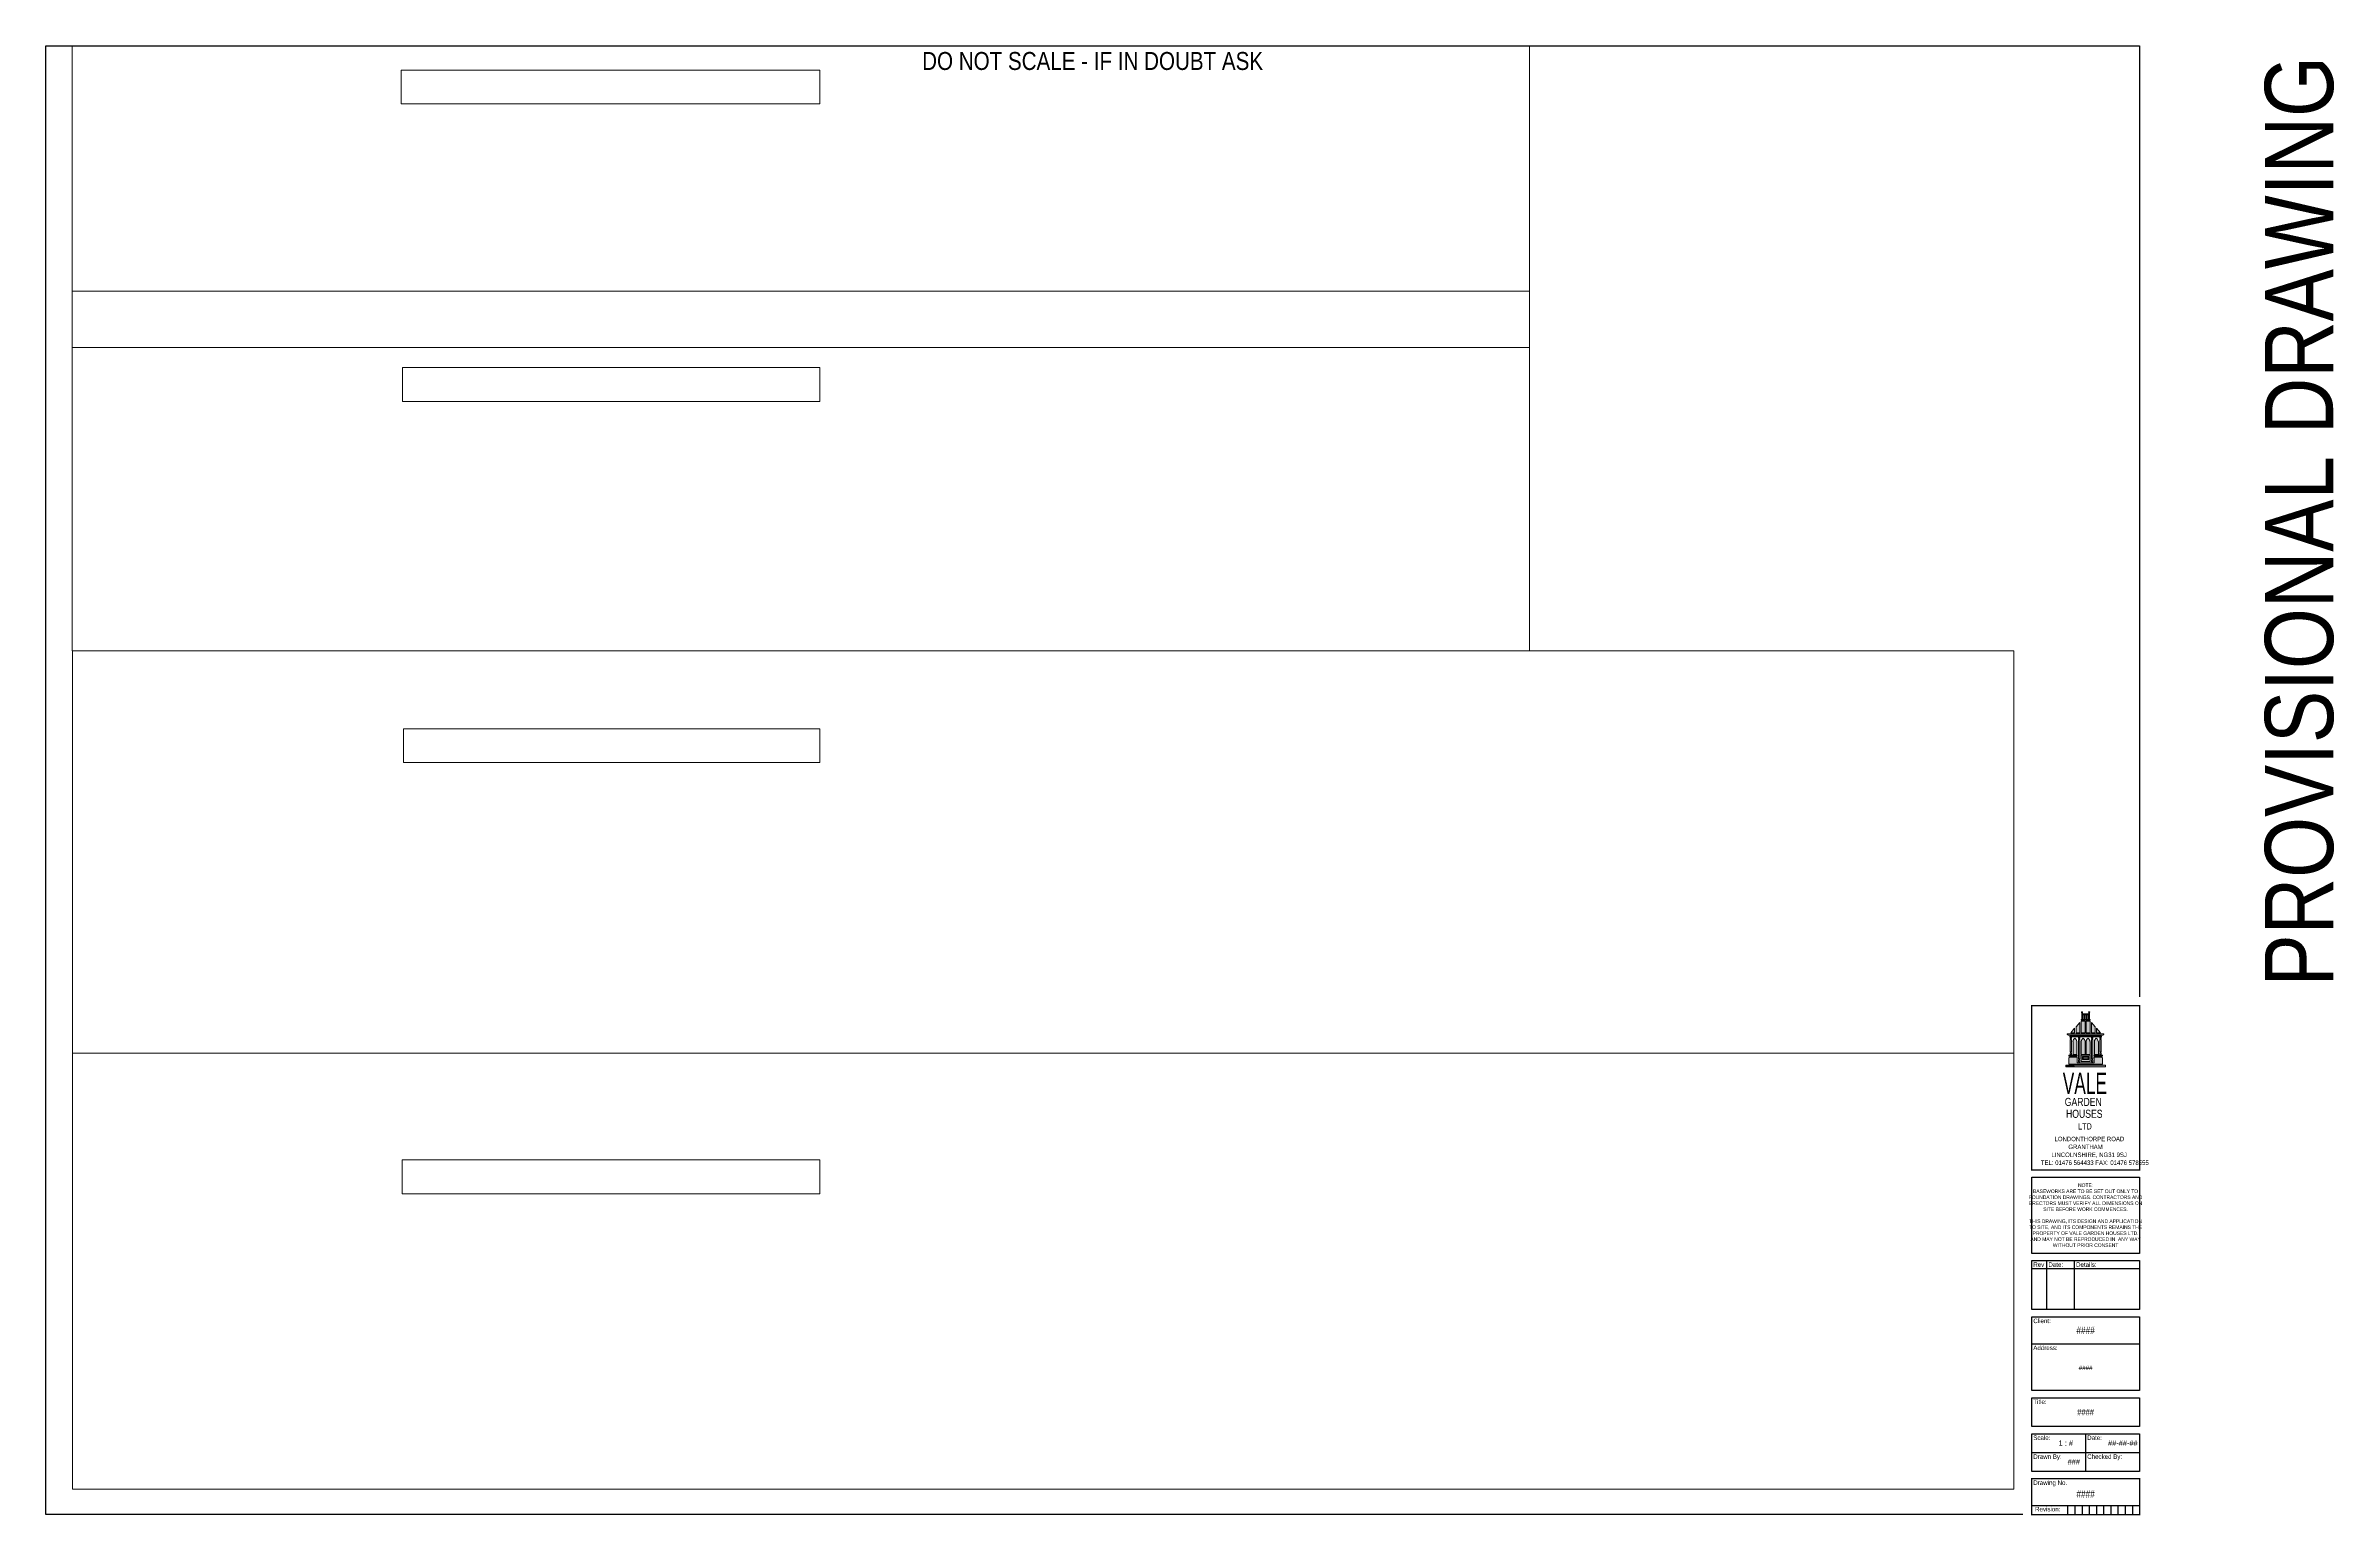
# Paper-space layout 'A0 BIG COLUMNS' of a CAD drawing. Header units: millimetres. Extents: x 9 to 1282, y 8 to 826.
import ezdxf
from ezdxf.enums import TextEntityAlignment as Align

# ---------------------------------------------------------------- set-up
doc = ezdxf.new("R2010")
doc.units = ezdxf.units.MM
doc.header["$LTSCALE"] = 10
doc.layers.add('01 - Title Block', color=7, linetype='Continuous')
doc.layers.add('MView', color=7, linetype='Continuous', plot=False)
doc.styles.add('1-1.5', font='romans.shx', dxfattribs={"height": 3})
doc.styles.add('Title1', font='ARIALN.TTF', dxfattribs={"height": 3})
doc.styles.add('Title2', font='BASKVILL.TTF', dxfattribs={"width": 0.8, "height": 3})

psp = doc.layouts.new('A0 BIG COLUMNS')

# ---------------------------------------------------------------- hatches: boundary and pattern name
at = {"layer": '01 - Title Block'}
h = psp.add_hatch(color=252, dxfattribs=at)
h.paths.add_polyline_path([(1137.5, 279.3), (1135.4, 276.8), (1137.5, 276.8)])
h.paths.add_polyline_path([(1140.4, 282.5), (1138.3, 280.1), (1138.3, 276.8), (1140.4, 276.8)])
h.paths.add_polyline_path([(1143.3, 283.3), (1141.1, 283.3), (1141.1, 276.8), (1143.3, 276.8)])
h.paths.add_polyline_path([(1146.1, 283.3), (1143.9, 283.3), (1143.9, 276.8), (1146.1, 276.8)])
h.paths.add_polyline_path([(1146.8, 276.8), (1149, 276.8), (1149, 280.1), (1146.8, 282.5)])
h.paths.add_polyline_path([(1151.9, 276.8), (1149.7, 279.3), (1149.7, 276.8)])
h.paths.add_polyline_path([(1153.3, 275.4), (1153.3, 275.7), (1153.6, 275.7, -0.414214), (1153.8, 276), (1153.8, 276.2), (1133.4, 276.2), (1133.4, 276, -0.414214), (1133.7, 275.7), (1133.9, 275.7), (1133.9, 275.4)])
h.paths.add_polyline_path([(1134.8, 275), (1134.8, 274.6), (1152.5, 274.6), (1152.5, 275)])
h.paths.add_polyline_path([(1150.7, 272, 0.197038), (1149.6, 273.8, 0.197038), (1148.5, 272), (1148.5, 264.8), (1150.7, 264.8)])
h.paths.add_polyline_path([(1151.6, 274.2), (1151.6, 273.6), (1152.3, 273.6), (1152.3, 274.2)])
h.paths.add_polyline_path([(1151.6, 266.2), (1152.3, 266.2), (1152.3, 273.1), (1151.6, 273.1)])
h.paths.add_polyline_path([(1151.6, 264.8), (1152.3, 264.8), (1152.3, 265.7), (1151.6, 265.7)])
h.paths.add_polyline_path([(1148.3, 264.3), (1148.3, 263.8), (1153, 263.8), (1153, 264.3)])
h.paths.add_polyline_path([(1148.3, 263.3), (1148.3, 260.1), (1139, 260.1), (1139, 263.3), (1134.8, 263.3), (1134.3, 262.8), (1134.3, 259.4), (1153, 259.4), (1153, 262.8), (1152.4, 263.3)])
h.paths.add_polyline_path([(1146.9, 261.8), (1146.9, 260.7), (1147.6, 260.7), (1147.6, 261.8)], flags=17)
h.paths.add_polyline_path([(1147.6, 273.1), (1146.9, 273.1), (1146.9, 262.4), (1147.6, 262.4)])
h.paths.add_polyline_path([(1146.1, 260.8), (1146.1, 264.3), (1141.2, 264.3), (1141.2, 260.8)])
h.paths.add_polyline_path([(1141.8, 261.9), (1141.8, 263.7), (1145.4, 263.7), (1145.4, 261.9)], flags=16)
h.paths.add_polyline_path([(1145, 262.4), (1145, 263.3), (1142.3, 263.3), (1142.3, 262.4)], flags=17)
h.paths.add_polyline_path([(1140.4, 261.8), (1139.6, 261.8), (1139.6, 260.7), (1140.4, 260.7)], flags=17)
h.paths.add_polyline_path([(1139.6, 262.4), (1140.4, 262.4), (1140.4, 273.1), (1139.6, 273.1)])
h.paths.add_polyline_path([(1139, 263.8), (1139, 264.3), (1134.3, 264.3), (1134.3, 263.8)])
h.paths.add_polyline_path([(1136.6, 264.8), (1138.7, 264.8), (1138.7, 272, 0.197038), (1137.7, 273.8, 0.197038), (1136.6, 272)])
h.paths.add_polyline_path([(1135.7, 265.7), (1135, 265.7), (1135, 264.8), (1135.7, 264.8)])
h.paths.add_polyline_path([(1135, 266.2), (1135.7, 266.2), (1135.7, 273.1), (1135, 273.1)])
h.paths.add_polyline_path([(1135, 273.6), (1135.7, 273.6), (1135.7, 274.2), (1135, 274.2)])
h.paths.add_polyline_path([(1139.6, 274.2), (1139.6, 273.6), (1140.4, 273.6), (1140.4, 274.2)])
h.paths.add_polyline_path([(1142.3, 273.8, 0.197038), (1141.2, 272), (1141.2, 264.8), (1143.3, 264.8), (1143.3, 272, 0.197038)])
h.paths.add_polyline_path([(1143.9, 272), (1143.9, 264.8), (1146.1, 264.8), (1146.1, 272, 0.197038), (1145, 273.8, 0.197038)])
h.paths.add_polyline_path([(1146.9, 273.6), (1147.6, 273.6), (1147.6, 274.2), (1146.9, 274.2)])
h = psp.add_hatch(color=252, dxfattribs=at)
h.paths.add_polyline_path([(1141.5, 284.2), (1141.2, 284.2), (1141.2, 283.8), (1146.1, 283.8), (1146.1, 284.2), (1145.8, 284.2), (1145.8, 287.7), (1145.4, 287.7), (1145.4, 287.4), (1141.8, 287.4), (1141.8, 287.7), (1141.5, 287.7)])
h.paths.add_polyline_path([(1142.5, 287, -0.155351), (1142.8, 286.3), (1142.8, 284.2), (1142.1, 284.2), (1142.1, 286.3, -0.155351)], flags=16)
h.paths.add_polyline_path([(1143.2, 286.3, -0.155351), (1143.6, 287, -0.155351), (1144, 286.3), (1144, 284.2), (1143.2, 284.2)], flags=16)
h.paths.add_polyline_path([(1144.4, 286.3, -0.155351), (1144.8, 287, -0.155351), (1145.2, 286.3), (1145.2, 284.2), (1144.4, 284.2)], flags=16)
h = psp.add_hatch(color=252, dxfattribs=at)
h.paths.add_polyline_path([(1141.9, 288.2, 1), (1141.3, 288.2, 1)])
h.paths.add_polyline_path([(1145.9, 288.2, 1), (1145.3, 288.2, 1)])
psp.add_hatch(color=252, dxfattribs=at).paths.add_polyline_path([(1154.6, 257.9), (1154.6, 258.7), (1132.6, 258.7), (1132.6, 257.9)])

# ---------------------------------------------------------------- linework, layer by layer
at = {"layer": '01 - Title Block', "color": 252, "lineweight": 0}
for p, q in [((1140.4, 282.5), (1138.3, 280.1)), ((1141.8, 287.4), (1145.4, 287.4)), ((1142.1, 286.3), (1142.1, 284.2)), ((1142.1, 284.2), (1142.8, 284.2)), ((1142.8, 284.2), (1142.8, 286.3)), ((1143.2, 286.3), (1143.2, 284.2)), ((1143.2, 284.2), (1144, 284.2)), ((1144, 284.2), (1144, 286.3)), ((1144.4, 286.3), (1144.4, 284.2)), ((1144.4, 284.2), (1145.2, 284.2)), ((1145.2, 284.2), (1145.2, 286.3)), ((1146.8, 282.5), (1149, 280.1)), ((1133.4, 276.2), (1153.8, 276.2)), ((1133.4, 276.2), (1133.4, 276)), ((1133.7, 275.7), (1133.9, 275.7)), ((1133.9, 275.7), (1133.9, 275.4)), ((1153.3, 275.4), (1133.9, 275.4)), ((1137.5, 279.3), (1135.4, 276.8)), ((1136.6, 264.8), (1136.6, 272)), ((1138.7, 272), (1138.7, 264.8)), ((1141.2, 264.8), (1141.2, 272)), ((1143.3, 272), (1143.3, 264.8)), ((1143.9, 272), (1143.9, 264.8)), ((1146.1, 264.8), (1146.1, 272)), ((1148.5, 272), (1148.5, 264.8)), ((1149.7, 279.3), (1151.9, 276.8)), ((1150.7, 264.8), (1150.7, 272)), ((1153.6, 275.7), (1153.3, 275.7)), ((1153.3, 275.7), (1153.3, 275.4)), ((1153.8, 276.2), (1153.8, 276)), ((1134.8, 263.3), (1134.3, 262.8)), ((1134.3, 262.8), (1134.3, 259.4)), ((1134.3, 259.4), (1153, 259.4)), ((1139, 263.3), (1134.8, 263.3)), ((1138.7, 264.8), (1136.6, 264.8)), ((1139, 260.1), (1139, 263.3)), ((1148.3, 260.1), (1139, 260.1)), ((1143.3, 264.8), (1141.2, 264.8)), ((1143.9, 264.8), (1146.1, 264.8)), ((1152.4, 263.3), (1148.3, 263.3)), ((1148.3, 263.3), (1148.3, 260.1)), ((1148.5, 264.8), (1150.7, 264.8)), ((1153, 262.8), (1152.4, 263.3)), ((1153, 259.4), (1153, 262.8))]:
    psp.add_line(p, q, dxfattribs=at)
at = {"layer": '01 - Title Block', "color": 1}
for p, q in [((1113.6, 145.6), (1173.6, 145.6)), ((1121.9, 150.1), (1121.9, 122.8)), ((1137.3, 150.1), (1137.3, 122.8)), ((1113.6, 103.8), (1173.6, 103.8)), ((1143.6, 53.8), (1143.6, 32.8)), ((1113.6, 43.3), (1173.6, 43.3)), ((1113.6, 13.8), (1173.6, 13.8)), ((1133.6, 13.8), (1133.6, 8.8)), ((1137.6, 13.8), (1137.6, 8.8)), ((1141.6, 13.8), (1141.6, 8.8)), ((1145.6, 13.8), (1145.6, 8.8)), ((1149.6, 13.8), (1149.6, 8.8)), ((1153.6, 13.8), (1153.6, 8.8)), ((1157.6, 13.8), (1157.6, 8.8)), ((1161.6, 13.8), (1161.6, 8.8)), ((1165.6, 13.8), (1165.6, 8.8)), ((1169.6, 13.8), (1169.6, 8.8))]:
    psp.add_line(p, q, dxfattribs=at)
at = {"layer": '01 - Title Block'}
for p in [(1173.6, 13.8), (1113.6, 8.8)]:
    psp.add_line(p, (1173.6, 8.8), dxfattribs=at)
at = {"layer": '01 - Title Block', "color": 1}
psp.add_lwpolyline([(1108.6, 8.8), (8.8, 8.8), (8.8, 825.8), (1173.6, 825.8), (1173.6, 296.8)], dxfattribs=at)
at = {"layer": '01 - Title Block', "const_width": 0.75}
for points in [[(1113.6, 200.4), (1173.6, 200.4), (1173.6, 291.8), (1113.6, 291.8)], [(1113.6, 8.8), (1173.6, 8.8), (1173.6, 28.8), (1113.6, 28.8)]]:
    psp.add_lwpolyline(points, close=True, dxfattribs=at)
at = {"layer": '01 - Title Block', "color": 252, "lineweight": 0}
for points in [[(1138.3, 280.1), (1138.3, 276.8), (1140.4, 276.8), (1140.4, 282.5)], [(1141.5, 284.2), (1141.2, 284.2), (1141.2, 283.8), (1146.1, 283.8), (1146.1, 284.2), (1145.8, 284.2)], [(1141.8, 287.4), (1141.8, 287.7), (1141.5, 287.7), (1141.5, 284.2)], [(1141.5, 283.8), (1141.8, 283.8)], [(1145.8, 284.2), (1145.8, 287.7), (1145.4, 287.7), (1145.4, 287.4)], [(1145.4, 283.8), (1145.8, 283.8)], [(1149, 280.1), (1149, 276.8), (1146.8, 276.8), (1146.8, 282.5)], [(1135.4, 276.8), (1137.5, 276.8), (1137.5, 279.3)], [(1151.9, 276.8), (1149.7, 276.8), (1149.7, 279.3)]]:
    psp.add_lwpolyline(points, dxfattribs=at)
for points in [[(1141.1, 276.8), (1143.3, 276.8), (1143.3, 283.3), (1141.1, 283.3)], [(1146.1, 276.8), (1143.9, 276.8), (1143.9, 283.3), (1146.1, 283.3)], [(1134.8, 274.6), (1152.5, 274.6), (1152.5, 275), (1134.8, 275)], [(1135.7, 273.6), (1135, 273.6), (1135, 274.2), (1135.7, 274.2)], [(1135.7, 266.2), (1135, 266.2), (1135, 273.1), (1135.7, 273.1)], [(1140.4, 273.6), (1139.6, 273.6), (1139.6, 274.2), (1140.4, 274.2)], [(1140.4, 262.4), (1139.6, 262.4), (1139.6, 273.1), (1140.4, 273.1)], [(1146.9, 273.6), (1147.6, 273.6), (1147.6, 274.2), (1146.9, 274.2)], [(1146.9, 262.4), (1147.6, 262.4), (1147.6, 273.1), (1146.9, 273.1)], [(1151.6, 273.6), (1152.3, 273.6), (1152.3, 274.2), (1151.6, 274.2)], [(1151.6, 266.2), (1152.3, 266.2), (1152.3, 273.1), (1151.6, 273.1)], [(1132.6, 257.9), (1154.6, 257.9), (1154.6, 258.7), (1132.6, 258.7)], [(1139, 263.8), (1134.3, 263.8), (1134.3, 264.3), (1139, 264.3)], [(1135.7, 264.8), (1135, 264.8), (1135, 265.7), (1135.7, 265.7)], [(1140.4, 260.7), (1139.6, 260.7), (1139.6, 261.8), (1140.4, 261.8)], [(1146.1, 260.8), (1141.2, 260.8), (1141.2, 264.3), (1146.1, 264.3)], [(1145.4, 261.9), (1141.8, 261.9), (1141.8, 263.7), (1145.4, 263.7)], [(1145, 262.4), (1142.3, 262.4), (1142.3, 263.3), (1145, 263.3)], [(1146.9, 260.7), (1147.6, 260.7), (1147.6, 261.8), (1146.9, 261.8)], [(1148.3, 263.8), (1153, 263.8), (1153, 264.3), (1148.3, 264.3)], [(1151.6, 264.8), (1152.3, 264.8), (1152.3, 265.7), (1151.6, 265.7)]]:
    psp.add_lwpolyline(points, close=True, dxfattribs=at)
at = {"layer": '01 - Title Block'}
for points in [[(1113.6, 196.4), (1173.6, 196.4), (1173.6, 154.1), (1113.6, 154.1)], [(1113.6, 150.1), (1173.6, 150.1), (1173.6, 122.8), (1113.6, 122.8)], [(1113.6, 118.8), (1173.6, 118.8), (1173.6, 77.8), (1113.6, 77.8)], [(1113.6, 73.8), (1173.6, 73.8), (1173.6, 57.8), (1113.6, 57.8)], [(1113.6, 53.8), (1173.6, 53.8), (1173.6, 32.8), (1113.6, 32.8)]]:
    psp.add_lwpolyline(points, close=True, dxfattribs=at)
at = {"layer": '01 - Title Block', "color": 252, "lineweight": 0}
for centre in [(1141.6, 288.2), (1145.6, 288.2)]:
    psp.add_circle(centre, 0.295, dxfattribs=at)
for centre, radius, start, end in [((1143.3, 286.1), 1.21, 131.7592, 167.0806), ((1141.7, 286.1), 1.21, 12.9194, 48.2408), ((1144.4, 286.1), 1.21, 131.7592, 167.0806), ((1142.8, 286.1), 1.21, 12.9194, 48.2408), ((1145.6, 286.1), 1.21, 131.7592, 167.0806), ((1144, 286.1), 1.21, 12.9194, 48.2408), ((1133.4, 275.7), 0.288, 0, 90), ((1139.4, 271.6), 2.85, 127.7251, 172.3117), ((1135.9, 271.6), 2.85, 7.6883, 52.2749), ((1144, 271.6), 2.85, 127.7251, 172.3117), ((1140.5, 271.6), 2.85, 7.6883, 52.2749), ((1146.7, 271.6), 2.85, 127.7251, 172.3117), ((1143.2, 271.6), 2.85, 7.6883, 52.2749), ((1151.3, 271.6), 2.85, 127.7251, 172.3117), ((1147.8, 271.6), 2.85, 7.6883, 52.2749), ((1153.8, 275.7), 0.288, 90, 180)]:
    psp.add_arc(centre, radius, start, end, dxfattribs=at)

# ---------------------------------------------------------------- texts
at = {"layer": '01 - Title Block', "style": 'Title2', "width": 0.6}
psp.add_text('VALE', height=12, dxfattribs=at).set_placement((1143.2, 254.7), align=Align.TOP_CENTER)
at = {"layer": '01 - Title Block', "style": 'Title2', "width": 0.8}
for s, height, p in [('GARDEN', 4.5, (1132, 236.1)), ('HOUSES', 4.5, (1132.7, 229.5)), ('LONDONTHORPE ROAD', 2.5, (1126.3, 216.5)), ('LTD', 3.5, (1139.4, 223)), ('TEL: 01476 564433 FAX: 01476 578555', 2.5, (1118.7, 203.3)), ('LINCOLNSHIRE, NG31 9SJ', 2.5, (1124.6, 207.7)), ('GRANTHAM', 2.5, (1134, 212.1))]:
    psp.add_text(s, height=height, dxfattribs=at).set_placement(p)
at = {"layer": '01 - Title Block', "style": 'Title1'}
for s, p in [('Rev', (1114.5, 146.6)), ('Date:', (1122.9, 146.6)), ('Details:', (1138.3, 146.6)), ('Client:', (1114.5, 115.3)), ('Address:', (1114.5, 100.3)), ('Title:', (1114.5, 70.3)), ('Scale:', (1114.5, 50.3)), ('Date:', (1144.5, 50.3)), ('Drawn By:', (1114.5, 39.8)), ('Checked By:', (1144.5, 39.8)), ('Drawing No.', (1114.5, 25.3)), ('Revision:', (1115.5, 10.6))]:
    psp.add_text(s, height=2.5, dxfattribs=at).set_placement(p)
for s, p in [('1 : #', (1128.6, 48.6)), ('###', (1133.6, 38.1)), ('##-##-##', (1156.1, 48.6))]:
    psp.add_text(s, height=3, dxfattribs=at).set_placement(p, align=Align.MIDDLE_LEFT)
at = {"layer": '01 - Title Block', "color": 1, "insert": (591.2, 817.3), "char_height": 10, "width": 250.761, "attachment_point": 5, "style": 'Title1'}
psp.add_mtext('DO NOT SCALE - IF IN DOUBT ASK', dxfattribs=at)
at = {"layer": '01 - Title Block', "color": 253, "insert": (1262.6, 561.3), "char_height": 38, "attachment_point": 5, "rotation": 90, "style": 'Title1'}
psp.add_mtext('PROVISIONAL DRAWING', dxfattribs=at)
at = {"layer": '01 - Title Block', "color": 252, "insert": (1132.8, 258.6), "char_height": 0.505, "width": 9.04, "attachment_point": 1, "style": '1-1.5'}
psp.add_mtext('stuart timms', dxfattribs=at)
at = {"layer": '01 - Title Block', "style": 'Title1'}
for s, insert, char_height, width, attachment_point in [('NOTE:\\PBASEWORKS ARE TO BE SET OUT ONLY TO \\PFOUNDATION DRAWINGS. CONTRACTORS AND \\PERECTORS MUST VERIFY ALL DIMENSIONS ON\\PSITE BEFORE WORK COMMENCES.\\P\\PTHIS DRAWING, ITS DESIGN AND APPLICATION \\PTO SITE, AND ITS COMPONENTS REMAINS THE \\PPROPERTY OF VALE GARDEN HOUSES LTD.\\PAND MAY NOT BE REPRODUCED IN  ANY WAY \\PWITHOUT PRIOR CONSENT', (1143.6, 193), 2, 68.711, 2), ('####', (1143.6, 111.3), 4, 50, 5), ('####', (1143.6, 90.4), 2.5, 50, 5), ('####', (1143.6, 65.8), 3.5, 50, 5), ('####', (1143.6, 20.3), 4, 50, 5)]:
    psp.add_mtext(s, dxfattribs=dict(at, insert=insert, char_height=char_height, width=width, attachment_point=attachment_point))

# ---------------------------------------------------------------- viewports
at = {"layer": 'MView', "color": 2}
for center, size, view_center_point, view_height, status in [((428.9, 741.9), (810.6, 167.835), (22240.284, -9092.098), 335.66981, 5), ((323, 802.9), (233, 18.8227), (21945.927, -8381.545), 82.616755, 9), ((428.9, 589.3), (810.6, 200.165), (22240.284, -10513.454), 400.32949, 4), ((323.4, 637.4), (232.2, 18.8227), (21947.731, -9823.514), 82.616759, 8), ((563.7, 377.3), (1080.1, 223.775), (22509.75, -12075.412), 447.54949, 3), ((323.7, 436.5), (231.6, 18.8227), (21949.11, -11259.414), 82.616738, 7), ((323.3, 196.7), (232.4, 18.8227), (21947.153, -12805.915), 82.616703, 6)]:
    psp.add_viewport(center=center, size=size, view_center_point=view_center_point, view_height=view_height, status=status, dxfattribs=at)
psp.add_viewport(center=(563.7, 144.2), size=(1080.1, 242.524), view_center_point=(22509.75, -13659.35), view_height=485.04843, dxfattribs=at)

doc.saveas('drawing.dxf')
